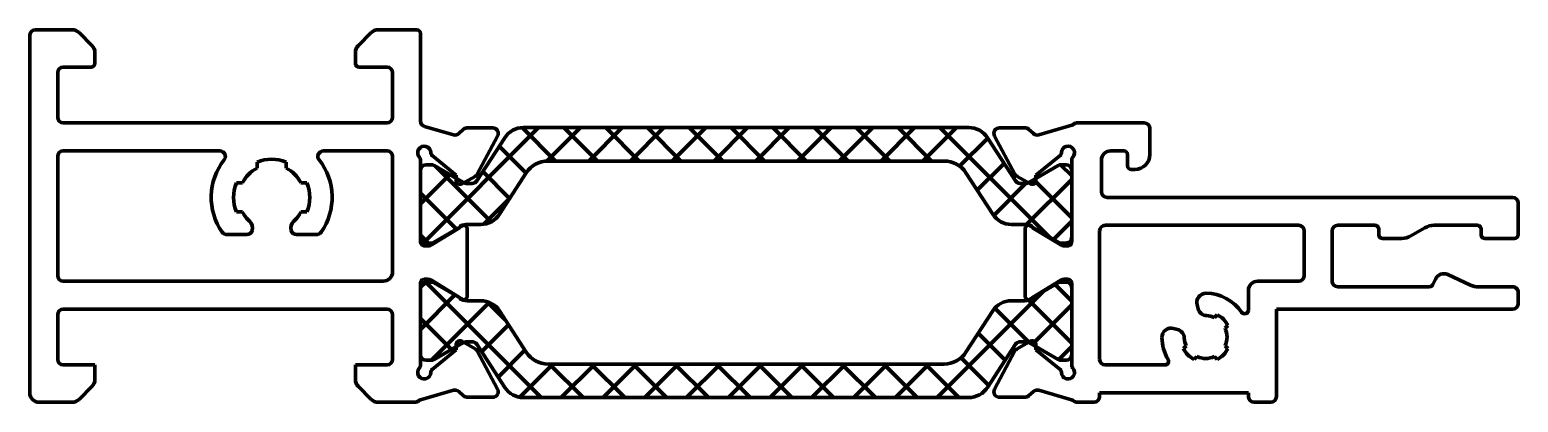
# Model space of a CAD drawing. Header units: millimetres. Extents: x 37.4 to 117.4, y 7 to 27.
import ezdxf

# ---------------------------------------------------------------- set-up
doc = ezdxf.new("R2010")
doc.units = ezdxf.units.MM

msp = doc.modelspace()

# ---------------------------------------------------------------- hatches: boundary and pattern name
at = {"lineweight": 100}
h = msp.add_hatch(dxfattribs=at)
h.set_pattern_fill('ANSI37', color=8, scale=0.5, style=0)
h.set_pattern_definition([(45, (-208.4712, 0), (-1.122532, 1.122532), []), (135, (-208.4712, 0), (-1.122532, -1.122532), [])])
h.paths.add_polyline_path([(87.866, 21.772), (63.93, 21.772, 0.253968), (62.923, 21.226), (61.419, 18.909, -0.253968), (61.167, 18.772), (60.924, 18.772, -0.102898), (60.724, 18.814), (60.614, 18.752, -0.57735), (60.317, 18.931), (60.319, 19.044), (59.127, 19.732, 0.131652), (58.977, 19.772), (58.698, 19.772, 0.414214), (58.398, 19.472), (58.398, 15.872, 0.414214), (58.698, 15.572), (58.977, 15.572, 0.131652), (59.127, 15.612), (60.509, 16.41, -0.386132), (60.745, 16.539, -0.0919), (60.924, 16.572), (61.634, 16.572, 0.253968), (62.641, 17.119), (64.08, 19.335, -0.253968), (65.254, 19.972), (86.542, 19.972, -0.253968), (87.716, 19.335), (89.155, 17.119, 0.253968), (90.161, 16.572), (90.872, 16.572, -0.0919), (91.051, 16.539, -0.386134), (91.287, 16.41), (92.668, 15.612, 0.131652), (92.818, 15.572), (93.098, 15.572, 0.414214), (93.398, 15.872), (93.398, 19.472, 0.414214), (93.098, 19.772), (92.818, 19.772, 0.131652), (92.668, 19.732), (91.477, 19.044), (91.479, 18.931, -0.57735), (91.182, 18.752), (91.071, 18.814, -0.102899), (90.872, 18.772), (90.629, 18.772, -0.253968), (90.377, 18.909), (88.872, 21.226, 0.253968)])

# ---------------------------------------------------------------- linework, layer by layer
for p, q in [((37.398, 7.522), (37.398, 26.722)), ((37.698, 27.022), (39.691, 27.022)), ((40.044, 26.876), (40.751, 26.169)), ((55.044, 26.169), (55.751, 26.876)), ((56.105, 27.022), (58.198, 27.022)), ((58.398, 26.822), (58.398, 22.122)), ((40.898, 25.815), (40.898, 25.222)), ((54.898, 25.222), (54.898, 25.815)), ((40.698, 25.022), (39.198, 25.022)), ((56.598, 25.022), (55.098, 25.022)), ((38.898, 24.722), (38.898, 22.322)), ((56.898, 22.322), (56.898, 24.722)), ((39.198, 22.022), (56.598, 22.022)), ((58.398, 22.122), (58.398, 22.122)), ((58.614, 21.834), (60.171, 21.382)), ((60.456, 21.447), (60.715, 21.68)), ((60.916, 21.757), (62.28, 21.757)), ((89.515, 21.757), (90.88, 21.757)), ((91.081, 21.68), (91.34, 21.447)), ((91.624, 21.382), (93.401, 21.898)), ((93.698, 22.022), (97.298, 22.022)), ((97.298, 22.022), (97.298, 22.022)), ((97.598, 21.722), (97.598, 20.322)), ((62.545, 21.316), (61.451, 19.271)), ((90.345, 19.271), (89.251, 21.316)), ((38.898, 20.222), (38.898, 13.822)), ((47.612, 20.522), (39.198, 20.522)), ((56.598, 20.522), (53.184, 20.522)), ((56.898, 14.022), (56.898, 20.222)), ((58.398, 20.045), (58.398, 20.045)), ((58.398, 20.045), (58.398, 15.623)), ((60.322, 19.219), (59.019, 20.273)), ((92.777, 20.273), (91.474, 19.219)), ((93.398, 15.623), (93.398, 20.045)), ((93.398, 20.045), (93.398, 20.045)), ((94.998, 20.022), (94.998, 18.322)), ((96.198, 20.522), (95.498, 20.522)), ((96.398, 19.722), (96.398, 20.322)), ((49.619, 19.918), (49.619, 19.589)), ((51.177, 19.589), (51.177, 19.918)), ((60.317, 18.931), (60.322, 19.219)), ((91.474, 19.219), (91.479, 18.931)), ((96.798, 19.522), (96.598, 19.522)), ((48.831, 18.801), (48.502, 18.801)), ((52.294, 18.801), (51.965, 18.801)), ((61.332, 19.15), (60.614, 18.752)), ((91.182, 18.752), (90.464, 19.15)), ((95.298, 18.022), (117.098, 18.022)), ((117.398, 17.722), (117.398, 16.022)), ((48.502, 17.243), (48.831, 17.243)), ((51.965, 17.243), (52.294, 17.243)), ((49.062, 16.022), (47.987, 16.022)), ((52.809, 16.022), (51.734, 16.022)), ((58.987, 15.467), (60.503, 16.392)), ((60.898, 16.345), (60.898, 12.701)), ((90.898, 12.701), (90.898, 16.345)), ((91.292, 16.392), (92.809, 15.467)), ((94.898, 16.222), (94.898, 9.322)), ((105.598, 16.522), (95.198, 16.522)), ((105.898, 13.822), (105.898, 16.222)), ((107.398, 16.222), (107.398, 13.522)), ((109.698, 16.522), (107.698, 16.522)), ((109.898, 16.022), (109.898, 16.322)), ((112.378, 16.388), (111.63, 15.956)), ((115.198, 16.522), (112.878, 16.522)), ((115.398, 16.022), (115.398, 16.322)), ((58.598, 15.423), (58.83, 15.423)), ((92.965, 15.423), (93.198, 15.423)), ((111.13, 15.822), (110.098, 15.822)), ((117.198, 15.822), (115.598, 15.822)), ((58.83, 13.623), (58.598, 13.623)), ((93.198, 13.623), (92.965, 13.623)), ((112.807, 13.338), (112.945, 13.634)), ((113.609, 13.876), (114.841, 13.301)), ((39.198, 13.522), (56.398, 13.522)), ((58.398, 13.423), (58.398, 9.001)), ((60.503, 12.654), (58.987, 13.579)), ((92.809, 13.579), (91.292, 12.654)), ((93.398, 9.001), (93.398, 13.423)), ((102.898, 11.969), (102.898, 13.022)), ((103.398, 13.522), (105.598, 13.522)), ((107.698, 13.222), (112.625, 13.222)), ((115.263, 13.222), (117.098, 13.222)), ((117.398, 12.922), (117.398, 12.322)), ((56.598, 12.022), (39.198, 12.022)), ((100.191, 12.041), (100.137, 12.243)), ((117.098, 12.022), (104.398, 12.022)), ((104.398, 12.022), (104.398, 7.322)), ((38.898, 11.722), (38.898, 9.322)), ((56.898, 9.322), (56.898, 11.722)), ((101.22, 11.72), (101.07, 11.571)), ((98.877, 10.983), (99.079, 10.929)), ((101.646, 10.994), (101.796, 11.144)), ((59.019, 8.773), (60.322, 9.826)), ((60.322, 9.826), (60.317, 10.115)), ((60.614, 10.293), (61.332, 9.895)), ((61.451, 9.774), (62.545, 7.729)), ((89.251, 7.729), (90.345, 9.774)), ((90.464, 9.895), (91.182, 10.293)), ((91.479, 10.115), (91.474, 9.826)), ((91.474, 9.826), (92.777, 8.773)), ((99.549, 10.05), (99.4, 9.9)), ((101.796, 9.9), (101.646, 10.05)), ((39.198, 9.022), (40.898, 9.022)), ((40.898, 9.022), (40.898, 8.229)), ((54.898, 8.229), (54.898, 9.022)), ((54.898, 9.022), (56.598, 9.022)), ((58.398, 9.001), (58.398, 9.001)), ((93.398, 9.001), (93.398, 9.001)), ((95.198, 9.022), (98.404, 9.022)), ((99.976, 9.324), (100.126, 9.474)), ((101.07, 9.474), (101.22, 9.324)), ((40.751, 7.876), (40.044, 7.169)), ((55.751, 7.169), (55.044, 7.876)), ((60.171, 7.663), (58.397, 7.148)), ((60.715, 7.365), (60.456, 7.598)), ((62.28, 7.288), (60.916, 7.288)), ((90.88, 7.288), (89.515, 7.288)), ((91.34, 7.598), (91.081, 7.365)), ((93.39, 7.151), (91.624, 7.663)), ((102.898, 7.522), (94.898, 7.522)), ((94.898, 7.522), (94.898, 7.322)), ((102.898, 7.322), (102.898, 7.522)), ((39.691, 7.022), (37.898, 7.022)), ((58.098, 7.022), (56.105, 7.022)), ((94.598, 7.022), (93.686, 7.022)), ((104.098, 7.022), (103.198, 7.022))]:
    msp.add_line(p, q, dxfattribs=at)
at = {"color": 8, "lineweight": 100}
for p, q in [((87.866, 21.772), (63.93, 21.772)), ((62.923, 21.226), (61.42, 18.911)), ((90.376, 18.911), (88.872, 21.226)), ((58.398, 19.472), (58.398, 15.872)), ((58.977, 19.772), (58.698, 19.772)), ((60.674, 18.839), (59.127, 19.732)), ((62.641, 17.119), (64.08, 19.335)), ((65.254, 19.972), (86.542, 19.972)), ((87.716, 19.335), (89.155, 17.119)), ((92.668, 19.732), (91.122, 18.839)), ((93.098, 19.772), (92.818, 19.772)), ((93.398, 15.772), (93.398, 19.472)), ((61.167, 18.772), (60.924, 18.772)), ((90.872, 18.772), (90.629, 18.772)), ((59.127, 15.612), (60.674, 16.505)), ((60.924, 16.572), (61.634, 16.572)), ((90.161, 16.572), (90.872, 16.572)), ((91.122, 16.505), (92.668, 15.612)), ((58.698, 15.572), (58.977, 15.572)), ((92.818, 15.572), (93.098, 15.572)), ((58.398, 9.573), (58.398, 13.173)), ((58.698, 13.473), (58.977, 13.473)), ((59.127, 13.433), (60.674, 12.54)), ((91.122, 12.54), (92.668, 13.433)), ((92.818, 13.473), (93.098, 13.473)), ((93.398, 13.273), (93.398, 9.573)), ((60.924, 12.473), (61.634, 12.473)), ((90.161, 12.473), (90.872, 12.473)), ((62.641, 11.927), (64.08, 9.711)), ((87.716, 9.711), (89.155, 11.927)), ((60.674, 10.206), (59.127, 9.313)), ((61.167, 10.273), (60.924, 10.273)), ((62.923, 7.82), (61.42, 10.135)), ((90.376, 10.135), (88.872, 7.82)), ((90.872, 10.273), (90.629, 10.273)), ((92.668, 9.313), (91.122, 10.206)), ((58.977, 9.273), (58.698, 9.273)), ((65.254, 9.073), (86.542, 9.073)), ((93.098, 9.273), (92.818, 9.273)), ((87.866, 7.273), (63.93, 7.273))]:
    msp.add_line(p, q, dxfattribs=at)
at = {"color": 8, "linetype": 'Continuous', "lineweight": 100}
for p, q in [((58.398, 13.177), (58.694, 13.473)), ((64.889, 7.273), (58.689, 13.473)), ((86.17, 7.273), (91.868, 12.971)), ((93.398, 12.44), (92.501, 13.337)), ((58.398, 10.932), (60.251, 12.785)), ((58.984, 9.273), (62.093, 12.382)), ((62.939, 11.468), (61.986, 12.42)), ((91.1, 10.248), (89.27, 12.077)), ((93.398, 10.195), (91.092, 12.501)), ((91.411, 10.268), (93.398, 12.256)), ((60.063, 9.854), (58.398, 11.519)), ((61.684, 9.728), (63.13, 11.174)), ((89.821, 9.281), (88.376, 10.727)), ((62.568, 8.367), (64.014, 9.813)), ((92.689, 9.302), (93.398, 10.011)), ((63.735, 7.289), (65.519, 9.073)), ((67.134, 7.273), (65.334, 9.073)), ((65.965, 7.273), (67.765, 9.073)), ((69.379, 7.273), (67.579, 9.073)), ((68.21, 7.273), (70.01, 9.073)), ((71.624, 7.273), (69.824, 9.073)), ((70.455, 7.273), (72.255, 9.073)), ((73.869, 7.273), (72.069, 9.073)), ((72.7, 7.273), (74.5, 9.073)), ((76.114, 7.273), (74.314, 9.073)), ((74.945, 7.273), (76.745, 9.073)), ((78.359, 7.273), (76.559, 9.073)), ((77.19, 7.273), (78.99, 9.073)), ((80.604, 7.273), (78.804, 9.073)), ((79.435, 7.273), (81.235, 9.073)), ((82.849, 7.273), (81.049, 9.073)), ((81.68, 7.273), (83.48, 9.073)), ((85.094, 7.273), (83.294, 9.073)), ((83.925, 7.273), (85.725, 9.073)), ((87.339, 7.273), (85.539, 9.073)), ((88.937, 7.92), (87.45, 9.408))]:
    msp.add_line(p, q, dxfattribs=at)
at = {"lineweight": 100}
for centre, radius, start, end in [((37.698, 26.722), 0.3, 90, 180), ((39.691, 26.522), 0.5, 45, 90), ((56.105, 26.522), 0.5, 90, 135), ((58.198, 26.822), 0.2, 0, 90), ((40.398, 25.815), 0.5, 360, 45), ((55.398, 25.815), 0.5, 135, 180), ((39.198, 24.722), 0.3, 90, 180), ((40.698, 25.222), 0.2, 270, 0), ((55.098, 25.222), 0.2, 180, 270), ((56.598, 24.722), 0.3, 0, 90), ((39.198, 22.322), 0.3, 180, 270), ((56.598, 22.322), 0.3, 270, 0), ((58.698, 22.122), 0.3, 180, 253.8116), ((60.916, 21.457), 0.3, 90, 132), ((62.28, 21.457), 0.3, 331.85697, 90), ((89.515, 21.457), 0.3, 90, 208.14303), ((90.88, 21.457), 0.3, 48, 90), ((93.317, 22.186), 0.3, 286.1884, 309.40327), ((93.698, 21.722), 0.3, 90, 129.40327), ((97.298, 21.722), 0.3, 0, 90), ((60.255, 21.67), 0.3, 253.8116, 312), ((91.541, 21.67), 0.3, 228, 286.1884), ((39.198, 20.222), 0.3, 90, 180), ((50.398, 18.022), 3.25, 141.70443, 215.1887), ((47.612, 20.222), 0.3, 321.70443, 90), ((50.398, 18.022), 2.05, 67.6717, 112.3283), ((53.184, 20.222), 0.3, 90, 218.29557), ((50.398, 18.022), 3.25, 324.8113, 38.29557), ((56.598, 20.222), 0.3, 0, 90), ((58.598, 20.422), 0.35, 0.33668, 223.33968), ((58.198, 20.045), 0.2, 360, 43.34211), ((59.148, 20.425), 0.2, 180.33501, 229.79804), ((92.648, 20.425), 0.2, 310.20196, 359.66499), ((93.198, 20.422), 0.35, 316.66032, 179.66332), ((93.598, 20.045), 0.2, 136.65789, 180), ((95.498, 20.022), 0.5, 90, 180), ((96.198, 20.322), 0.2, 0, 90), ((96.798, 20.322), 0.8, 270, 360), ((50.398, 18.022), 1.75, 116.42596, 153.57404), ((50.398, 18.022), 1.75, 26.42596, 63.57404), ((61.186, 19.413), 0.3, 299, 331.85697), ((90.609, 19.413), 0.3, 208.14303, 241), ((96.598, 19.722), 0.2, 180, 270), ((50.398, 18.022), 2.05, 157.6717, 202.3283), ((50.398, 18.022), 2.05, 337.6717, 22.3283), ((60.517, 18.927), 0.2, 179, 299), ((91.279, 18.927), 0.2, 241, 1), ((95.298, 18.322), 0.3, 180, 270), ((117.098, 17.722), 0.3, 360, 90), ((50.398, 18.022), 1.75, 206.42596, 227.16041), ((50.398, 18.022), 1.75, 312.83959, 333.57404), ((47.987, 16.322), 0.3, 215.1887, 270), ((49.062, 16.322), 0.3, 270, 345.47382), ((48.868, 16.372), 0.5, 345.47382, 47.16041), ((51.928, 16.372), 0.5, 132.83959, 194.52618), ((51.734, 16.322), 0.3, 194.52618, 270), ((52.809, 16.322), 0.3, 270, 324.8113), ((60.698, 16.345), 0.2, 360, 166.37779), ((91.098, 16.345), 0.2, 13.62221, 180), ((95.198, 16.222), 0.3, 90, 180), ((105.598, 16.222), 0.3, 0, 90), ((107.698, 16.222), 0.3, 90, 180), ((109.698, 16.322), 0.2, 360, 90), ((110.098, 16.022), 0.2, 180, 270), ((112.878, 15.522), 1, 90, 120), ((115.198, 16.322), 0.2, 0, 90), ((115.598, 16.022), 0.2, 180, 270), ((117.198, 16.022), 0.2, 270, 0), ((58.598, 15.623), 0.2, 179.99999, 270), ((58.83, 15.723), 0.3, 270, 301.38013), ((92.965, 15.723), 0.3, 238.61987, 270), ((93.198, 15.623), 0.2, 270, 0.00001), ((111.13, 16.822), 1, 270, 300), ((39.198, 13.822), 0.3, 180, 270), ((56.398, 14.022), 0.5, 270, 360), ((58.598, 13.423), 0.2, 90, 180.00001), ((58.83, 13.323), 0.3, 58.61987, 90), ((92.965, 13.323), 0.3, 90, 121.38013), ((93.198, 13.423), 0.2, 359.99999, 90), ((105.598, 13.822), 0.3, 270, 0), ((113.398, 13.422), 0.5, 65, 155), ((100.62, 12.372), 0.5, 89.31965, 195), ((100.598, 10.522), 2.35, 34.56032, 89.31965), ((103.398, 13.022), 0.5, 90, 180), ((107.698, 13.522), 0.3, 180, 270), ((112.625, 13.422), 0.2, 270, 335), ((115.236, 14.245), 1.023, 247.26005, 271.51131), ((117.098, 12.922), 0.3, 0, 90.00072), ((39.198, 11.722), 0.3, 90, 180), ((56.598, 11.722), 0.3, 0, 90), ((60.698, 12.701), 0.2, 193.62221, 0), ((91.098, 12.701), 0.2, 180, 346.37779), ((100.674, 12.17), 0.5, 195, 267.3603), ((117.098, 12.322), 0.3, 270, 360), ((100.598, 10.522), 1.15, 65.76024, 87.3603), ((100.598, 10.522), 1.35, 27.42549, 62.57451), ((102.698, 11.969), 0.2, 214.56032, 0), ((98.748, 10.5), 0.5, 75, 180.68035), ((100.598, 10.522), 2.35, 180.68035, 210.65077), ((98.95, 10.446), 0.5, 2.6397, 75), ((100.598, 10.522), 1.15, 182.6397, 204.23976), ((100.598, 10.522), 1.15, 335.76024, 24.23976), ((60.517, 10.118), 0.2, 61, 181), ((61.186, 9.633), 0.3, 28.14303, 61), ((90.609, 9.633), 0.3, 119, 151.85697), ((91.279, 10.118), 0.2, 359, 119), ((100.598, 10.522), 1.35, 207.42549, 242.57451), ((100.598, 10.522), 1.35, 297.42549, 332.57451), ((39.198, 9.322), 0.3, 180, 270), ((56.598, 9.322), 0.3, 270, 360), ((58.598, 8.623), 0.35, 136.66032, 359.66332), ((58.198, 9.001), 0.2, 316.65789, 0), ((93.198, 8.623), 0.35, 180.33668, 43.33968), ((93.598, 9.001), 0.2, 180, 223.34211), ((95.198, 9.322), 0.3, 180, 270), ((98.404, 9.222), 0.2, 270, 30.65077), ((100.598, 10.522), 1.15, 245.76024, 294.23976), ((40.398, 8.229), 0.5, 315, 0), ((55.398, 8.229), 0.5, 180, 225), ((59.148, 8.62), 0.2, 130.20196, 179.66499), ((92.648, 8.62), 0.2, 0.33501, 49.79804), ((37.898, 7.522), 0.5, 180, 270), ((60.255, 7.375), 0.3, 48, 106.1884), ((60.916, 7.588), 0.3, 228, 270), ((62.28, 7.588), 0.3, 270, 28.14303), ((89.515, 7.588), 0.3, 151.85697, 270), ((90.88, 7.588), 0.3, 270, 312), ((91.541, 7.375), 0.3, 73.8116, 132), ((94.598, 7.322), 0.3, 270, 0), ((103.198, 7.322), 0.3, 180, 270), ((104.098, 7.322), 0.3, 270, 0), ((39.691, 7.522), 0.5, 270, 315), ((56.105, 7.522), 0.5, 225, 270), ((58.098, 7.322), 0.3, 270, 309.64234), ((58.481, 6.86), 0.3, 106.1884, 129.64234), ((93.306, 6.863), 0.3, 49.95963, 73.8116), ((93.692, 7.322), 0.3, 229.95963, 268.89219)]:
    msp.add_arc(centre, radius, start, end, dxfattribs=at)
at = {"color": 8, "lineweight": 100}
for centre, radius, start, end in [((63.93, 20.572), 1.2, 90, 147), ((87.866, 20.572), 1.2, 33, 90), ((58.698, 19.472), 0.3, 90, 180), ((58.977, 19.472), 0.3, 60, 90), ((65.254, 18.572), 1.4, 90, 147), ((86.542, 18.572), 1.4, 33, 90), ((92.818, 19.472), 0.3, 90, 120), ((93.098, 19.472), 0.3, 360, 90), ((60.924, 19.272), 0.5, 240, 270), ((61.167, 19.072), 0.3, 270, 327.39), ((90.629, 19.072), 0.3, 212.61, 270), ((90.872, 19.272), 0.5, 270, 300), ((61.634, 17.772), 1.2, 270, 327), ((90.161, 17.772), 1.2, 213, 270), ((60.924, 16.072), 0.5, 90, 120), ((90.872, 16.072), 0.5, 60, 90), ((58.698, 15.872), 0.3, 180, 270), ((58.977, 15.872), 0.3, 270, 300), ((92.818, 15.872), 0.3, 240, 270), ((93.098, 15.872), 0.3, 270, 0), ((58.698, 13.173), 0.3, 90, 180), ((58.977, 13.173), 0.3, 60, 90), ((92.818, 13.173), 0.3, 90, 120), ((93.098, 13.173), 0.3, 360, 90), ((60.924, 12.973), 0.5, 240, 270), ((61.634, 11.273), 1.2, 33, 90), ((90.161, 11.273), 1.2, 90, 147), ((90.872, 12.973), 0.5, 270, 300), ((60.924, 9.773), 0.5, 90, 120), ((61.167, 9.973), 0.3, 32.61, 90), ((65.254, 10.473), 1.4, 213, 270), ((86.542, 10.473), 1.4, 270, 327), ((90.629, 9.973), 0.3, 90, 147.39), ((90.872, 9.773), 0.5, 60, 90), ((58.698, 9.573), 0.3, 180, 270), ((58.977, 9.573), 0.3, 270, 300), ((92.818, 9.573), 0.3, 240, 270), ((93.098, 9.573), 0.3, 270, 0), ((63.93, 8.473), 1.2, 213, 270), ((87.866, 8.473), 1.2, 270, 327)]:
    msp.add_arc(centre, radius, start, end, dxfattribs=at)

doc.saveas('drawing.dxf')
